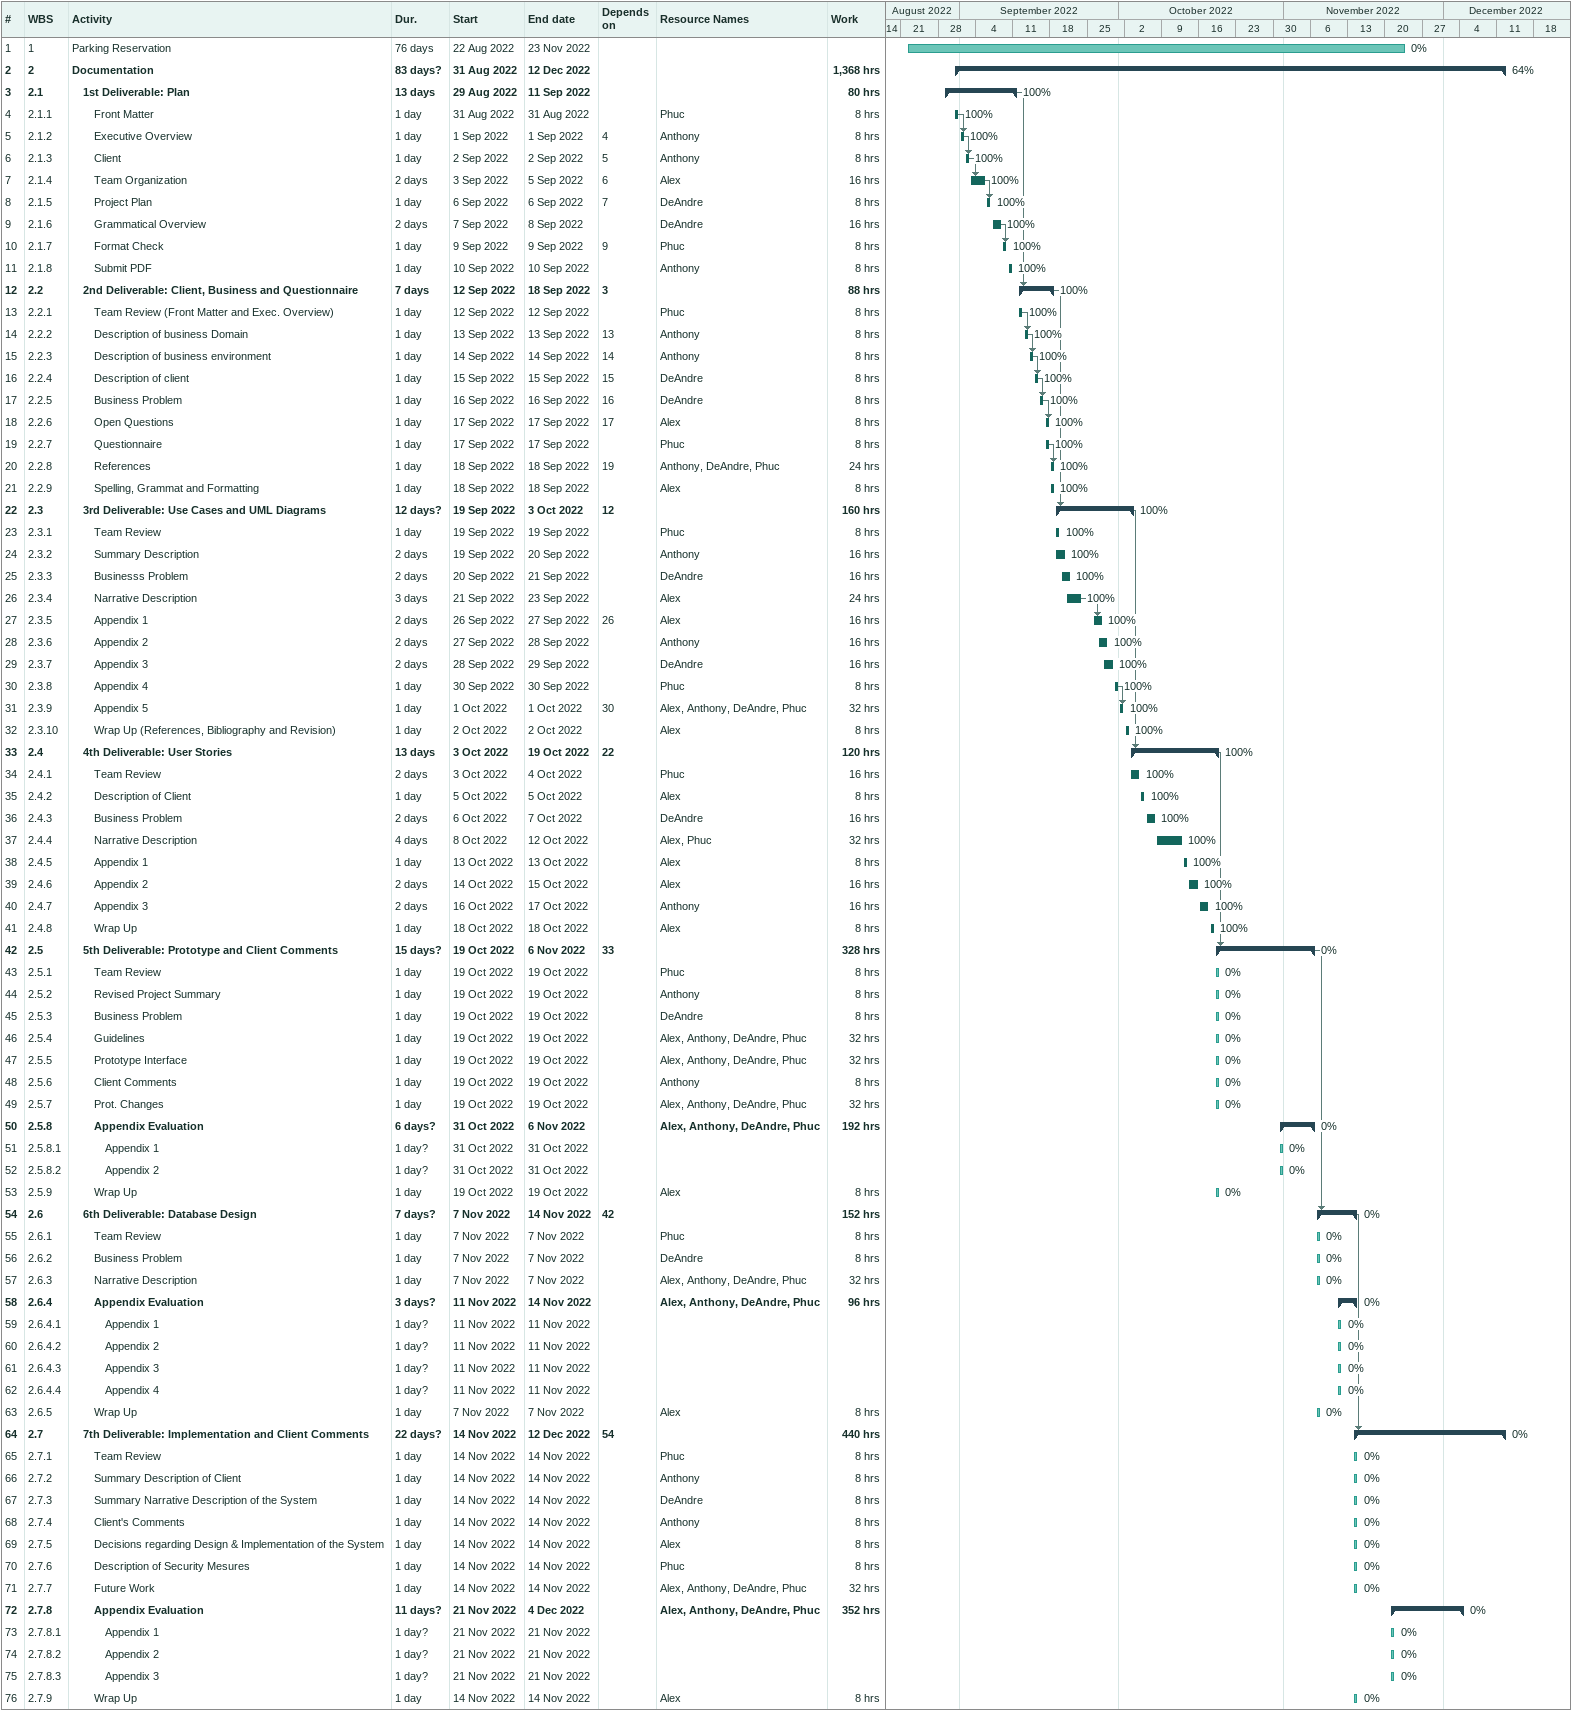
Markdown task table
| ID | WBS | Task | Duration | Start | Finish | Predecessors | Resources | % complete | Work (h) |
|---|---|---|---|---|---|---|---|---|---|
| 1 | 1 | Parking Reservation | 76d | 2022-08-22 | 2022-11-23 |  |  | 0 |  |
| 2 | 2 | **Documentation** | 83d? | 2022-08-31 | 2022-12-12 |  |  | 64 | 1368 |
| 3 | 2.1 | **1st Deliverable: Plan** | 13d | 2022-08-29 | 2022-09-11 |  |  | 100 | 80 |
| 4 | 2.1.1 | Front Matter | 1d | 2022-08-31 | 2022-08-31 |  | Phuc | 100 | 8 |
| 5 | 2.1.2 | Executive Overview | 1d | 2022-09-01 | 2022-09-01 | 4 | Anthony | 100 | 8 |
| 6 | 2.1.3 | Client | 1d | 2022-09-02 | 2022-09-02 | 5 | Anthony | 100 | 8 |
| 7 | 2.1.4 | Team Organization | 2d | 2022-09-03 | 2022-09-05 | 6 | Alex | 100 | 16 |
| 8 | 2.1.5 | Project Plan | 1d | 2022-09-06 | 2022-09-06 | 7 | DeAndre | 100 | 8 |
| 9 | 2.1.6 | Grammatical Overview | 2d | 2022-09-07 | 2022-09-08 |  | DeAndre | 100 | 16 |
| 10 | 2.1.7 | Format Check | 1d | 2022-09-09 | 2022-09-09 | 9 | Phuc | 100 | 8 |
| 11 | 2.1.8 | Submit PDF | 1d | 2022-09-10 | 2022-09-10 |  | Anthony | 100 | 8 |
| 12 | 2.2 | **2nd Deliverable: Client, Business and Questionnaire** | 7d | 2022-09-12 | 2022-09-18 | 3 |  | 100 | 88 |
| 13 | 2.2.1 | Team Review (Front Matter and Exec. Overview) | 1d | 2022-09-12 | 2022-09-12 |  | Phuc | 100 | 8 |
| 14 | 2.2.2 | Description of business Domain | 1d | 2022-09-13 | 2022-09-13 | 13 | Anthony | 100 | 8 |
| 15 | 2.2.3 | Description of business environment | 1d | 2022-09-14 | 2022-09-14 | 14 | Anthony | 100 | 8 |
| 16 | 2.2.4 | Description of client | 1d | 2022-09-15 | 2022-09-15 | 15 | DeAndre | 100 | 8 |
| 17 | 2.2.5 | Business Problem | 1d | 2022-09-16 | 2022-09-16 | 16 | DeAndre | 100 | 8 |
| 18 | 2.2.6 | Open Questions | 1d | 2022-09-17 | 2022-09-17 | 17 | Alex | 100 | 8 |
| 19 | 2.2.7 | Questionnaire | 1d | 2022-09-17 | 2022-09-17 |  | Phuc | 100 | 8 |
| 20 | 2.2.8 | References | 1d | 2022-09-18 | 2022-09-18 | 19 | Anthony, DeAndre, Phuc | 100 | 24 |
| 21 | 2.2.9 | Spelling, Grammat and Formatting | 1d | 2022-09-18 | 2022-09-18 |  | Alex | 100 | 8 |
| 22 | 2.3 | **3rd Deliverable: Use Cases and UML Diagrams** | 12d? | 2022-09-19 | 2022-10-03 | 12 |  | 100 | 160 |
| 23 | 2.3.1 | Team Review | 1d | 2022-09-19 | 2022-09-19 |  | Phuc | 100 | 8 |
| 24 | 2.3.2 | Summary Description | 2d | 2022-09-19 | 2022-09-20 |  | Anthony | 100 | 16 |
| 25 | 2.3.3 | Businesss Problem | 2d | 2022-09-20 | 2022-09-21 |  | DeAndre | 100 | 16 |
| 26 | 2.3.4 | Narrative Description | 3d | 2022-09-21 | 2022-09-23 |  | Alex | 100 | 24 |
| 27 | 2.3.5 | Appendix 1 | 2d | 2022-09-26 | 2022-09-27 | 26 | Alex | 100 | 16 |
| 28 | 2.3.6 | Appendix 2 | 2d | 2022-09-27 | 2022-09-28 |  | Anthony | 100 | 16 |
| 29 | 2.3.7 | Appendix 3 | 2d | 2022-09-28 | 2022-09-29 |  | DeAndre | 100 | 16 |
| 30 | 2.3.8 | Appendix 4 | 1d | 2022-09-30 | 2022-09-30 |  | Phuc | 100 | 8 |
| 31 | 2.3.9 | Appendix 5 | 1d | 2022-10-01 | 2022-10-01 | 30 | Alex, Anthony, DeAndre, Phuc | 100 | 32 |
| 32 | 2.3.10 | Wrap Up (References, Bibliography and Revision) | 1d | 2022-10-02 | 2022-10-02 |  | Alex | 100 | 8 |
| 33 | 2.4 | **4th Deliverable: User Stories** | 13d | 2022-10-03 | 2022-10-19 | 22 |  | 100 | 120 |
| 34 | 2.4.1 | Team Review | 2d | 2022-10-03 | 2022-10-04 |  | Phuc | 100 | 16 |
| 35 | 2.4.2 | Description of Client | 1d | 2022-10-05 | 2022-10-05 |  | Alex | 100 | 8 |
| 36 | 2.4.3 | Business Problem | 2d | 2022-10-06 | 2022-10-07 |  | DeAndre | 100 | 16 |
| 37 | 2.4.4 | Narrative Description | 4d | 2022-10-08 | 2022-10-12 |  | Alex, Phuc | 100 | 32 |
| 38 | 2.4.5 | Appendix 1 | 1d | 2022-10-13 | 2022-10-13 |  | Alex | 100 | 8 |
| 39 | 2.4.6 | Appendix 2 | 2d | 2022-10-14 | 2022-10-15 |  | Alex | 100 | 16 |
| 40 | 2.4.7 | Appendix 3 | 2d | 2022-10-16 | 2022-10-17 |  | Anthony | 100 | 16 |
| 41 | 2.4.8 | Wrap Up | 1d | 2022-10-18 | 2022-10-18 |  | Alex | 100 | 8 |
| 42 | 2.5 | **5th Deliverable: Prototype and Client Comments** | 15d? | 2022-10-19 | 2022-11-06 | 33 |  | 0 | 328 |
| 43 | 2.5.1 | Team Review | 1d | 2022-10-19 | 2022-10-19 |  | Phuc | 0 | 8 |
| 44 | 2.5.2 | Revised Project Summary | 1d | 2022-10-19 | 2022-10-19 |  | Anthony | 0 | 8 |
| 45 | 2.5.3 | Business Problem | 1d | 2022-10-19 | 2022-10-19 |  | DeAndre | 0 | 8 |
| 46 | 2.5.4 | Guidelines | 1d | 2022-10-19 | 2022-10-19 |  | Alex, Anthony, DeAndre, Phuc | 0 | 32 |
| 47 | 2.5.5 | Prototype Interface | 1d | 2022-10-19 | 2022-10-19 |  | Alex, Anthony, DeAndre, Phuc | 0 | 32 |
| 48 | 2.5.6 | Client Comments | 1d | 2022-10-19 | 2022-10-19 |  | Anthony | 0 | 8 |
| 49 | 2.5.7 | Prot. Changes | 1d | 2022-10-19 | 2022-10-19 |  | Alex, Anthony, DeAndre, Phuc | 0 | 32 |
| 50 | 2.5.8 | **Appendix Evaluation** | 6d? | 2022-10-31 | 2022-11-06 |  | Alex, Anthony, DeAndre, Phuc | 0 | 192 |
| 51 | 2.5.8.1 | Appendix 1 | 1d? | 2022-10-31 | 2022-10-31 |  |  | 0 |  |
| 52 | 2.5.8.2 | Appendix 2 | 1d? | 2022-10-31 | 2022-10-31 |  |  | 0 |  |
| 53 | 2.5.9 | Wrap Up | 1d | 2022-10-19 | 2022-10-19 |  | Alex | 0 | 8 |
| 54 | 2.6 | **6th Deliverable: Database Design** | 7d? | 2022-11-07 | 2022-11-14 | 42 |  | 0 | 152 |
| 55 | 2.6.1 | Team Review | 1d | 2022-11-07 | 2022-11-07 |  | Phuc | 0 | 8 |
| 56 | 2.6.2 | Business Problem | 1d | 2022-11-07 | 2022-11-07 |  | DeAndre | 0 | 8 |
| 57 | 2.6.3 | Narrative Description | 1d | 2022-11-07 | 2022-11-07 |  | Alex, Anthony, DeAndre, Phuc | 0 | 32 |
| 58 | 2.6.4 | **Appendix Evaluation** | 3d? | 2022-11-11 | 2022-11-14 |  | Alex, Anthony, DeAndre, Phuc | 0 | 96 |
| 59 | 2.6.4.1 | Appendix 1 | 1d? | 2022-11-11 | 2022-11-11 |  |  | 0 |  |
| 60 | 2.6.4.2 | Appendix 2 | 1d? | 2022-11-11 | 2022-11-11 |  |  | 0 |  |
| 61 | 2.6.4.3 | Appendix 3 | 1d? | 2022-11-11 | 2022-11-11 |  |  | 0 |  |
| 62 | 2.6.4.4 | Appendix 4 | 1d? | 2022-11-11 | 2022-11-11 |  |  | 0 |  |
| 63 | 2.6.5 | Wrap Up | 1d | 2022-11-07 | 2022-11-07 |  | Alex | 0 | 8 |
| 64 | 2.7 | **7th Deliverable: Implementation and Client Comments** | 22d? | 2022-11-14 | 2022-12-12 | 54 |  | 0 | 440 |
| 65 | 2.7.1 | Team Review | 1d | 2022-11-14 | 2022-11-14 |  | Phuc | 0 | 8 |
| 66 | 2.7.2 | Summary Description of Client | 1d | 2022-11-14 | 2022-11-14 |  | Anthony | 0 | 8 |
| 67 | 2.7.3 | Summary Narrative Description of the System | 1d | 2022-11-14 | 2022-11-14 |  | DeAndre | 0 | 8 |
| 68 | 2.7.4 | Client's Comments | 1d | 2022-11-14 | 2022-11-14 |  | Anthony | 0 | 8 |
| 69 | 2.7.5 | Decisions regarding Design & Implementation of the System | 1d | 2022-11-14 | 2022-11-14 |  | Alex | 0 | 8 |
| 70 | 2.7.6 | Description of Security Mesures | 1d | 2022-11-14 | 2022-11-14 |  | Phuc | 0 | 8 |
| 71 | 2.7.7 | Future Work | 1d | 2022-11-14 | 2022-11-14 |  | Alex, Anthony, DeAndre, Phuc | 0 | 32 |
| 72 | 2.7.8 | **Appendix Evaluation** | 11d? | 2022-11-21 | 2022-12-04 |  | Alex, Anthony, DeAndre, Phuc | 0 | 352 |
| 73 | 2.7.8.1 | Appendix 1 | 1d? | 2022-11-21 | 2022-11-21 |  |  | 0 |  |
| 74 | 2.7.8.2 | Appendix 2 | 1d? | 2022-11-21 | 2022-11-21 |  |  | 0 |  |
| 75 | 2.7.8.3 | Appendix 3 | 1d? | 2022-11-21 | 2022-11-21 |  |  | 0 |  |
| 76 | 2.7.9 | Wrap Up | 1d | 2022-11-14 | 2022-11-14 |  | Alex | 0 | 8 |
